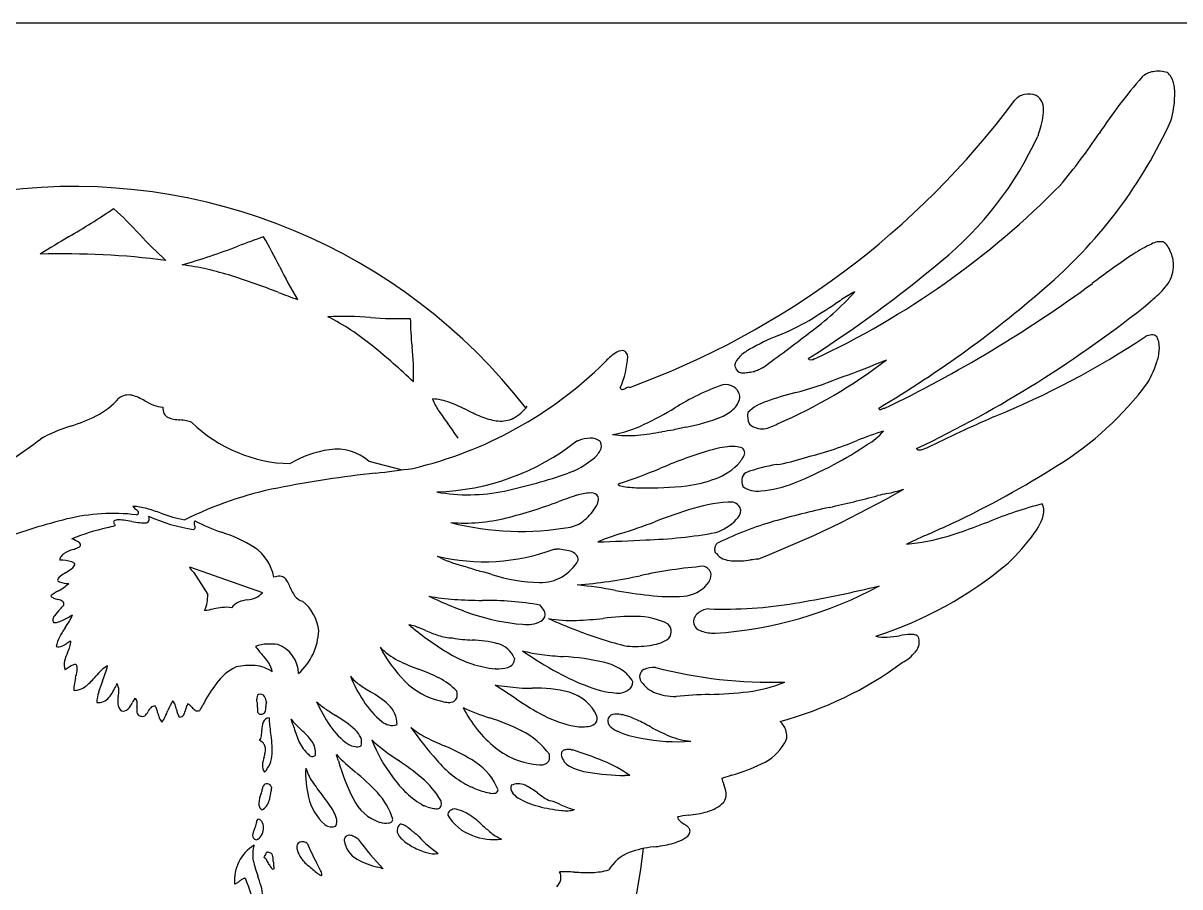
# Model space of a CAD drawing. Extents: x 0 to 10, y 0 to 4.
# Drawn here: x 5.031 to 8.329, y 1.536 to 4 of the extents above; entities that cross this region are included whole.
import ezdxf

# ---------------------------------------------------------------- set-up
doc = ezdxf.new("R2010")
doc.units = 0
doc.header["$MEASUREMENT"] = 0
doc.layers.get('0').update_dxf_attribs({"linetype": 'CONTINUOUS'})

msp = doc.modelspace()

# ---------------------------------------------------------------- linework, layer by layer
at = {"linetype": 'Continuous'}
for p, q in [((10, 4), (0, 4)), ((6.0165, 2.7508), (6.1115, 2.7259)), ((5.5054, 2.4494), (5.7129, 2.3755)), ((5.5179, 2.4332), (5.5575, 2.3704))]:
    msp.add_line(p, q, dxfattribs=at)
at = {"color": 7, "linetype": 'Continuous'}
for p, q in [((8.0852, 3.2617), (8.0796, 3.2576)), ((7.4737, 3.0319), (7.4929, 3.0396)), ((7.1053, 3.0049), (7.1053, 3.0049)), ((6.6005, 2.7216), (6.5847, 2.7164)), ((5.3437, 2.6218), (5.3506, 2.6133)), ((7.6791, 2.5728), (7.6806, 2.5735)), ((6.5451, 2.5), (6.5499, 2.4997)), ((7.4583, 2.3913), (7.4729, 2.3947)), ((6.1365, 2.2792), (6.1306, 2.2838)), ((6.3786, 2.1581), (6.377, 2.158)), ((6.4371, 2.0724), (6.3769, 2.1118)), ((6.3769, 2.1118), (6.4455, 2.1038)), ((6.7344, 2.0886), (6.7337, 2.0884)), ((6.2094, 1.6351), (6.214, 1.6314))]:
    msp.add_line(p, q, dxfattribs=at)
for centre, radius, start, end in [((8.2588, 3.8088), 0.053, 96.8466, 134.8817), ((8.2674, 3.7722), 0.0905, 73.0552, 99.4514), ((9.4063, 2.8184), 1.5687, 139.0552, 146.4511), ((8.259, 3.8185), 0.0532, 13.5272, 49.2409), ((8.1835, 3.7982), 0.1314, 357.8116, 14.4406), ((7.8975, 3.7439), 0.0536, 102.6825, 137.1677), ((7.8986, 3.7353), 0.0622, 70.2689, 101.9066), ((7.8978, 3.758), 0.0419, 20.3969, 58.6972), ((5.9412, 5.2036), 2.3877, 290.0846, 323.4075), ((7.8735, 3.7506), 0.0673, 355.1164, 19.1302), ((7.996, 3.8055), 0.3191, 344.6864, 357.7809), ((7.7013, 3.7705), 0.2406, 339.7567, 353.8774), ((7.0549, 4.2907), 1.3725, 311.1243, 335.4866), ((7.019, 4.0914), 0.995, 309.252, 335.4435), ((8.674, 3.442), 0.7862, 161.8199, 162.5354), ((6.6884, 4.6274), 1.6962, 320.0816, 326.2612), ((6.2677, 5.2276), 2.4115, 294.9678, 315.5561), ((3.9947, 5.3841), 2.3096, 300.307, 304.0745), ((4.5276, 2.6302), 1.1342, 42.5508, 47.8472), ((7.0119, 0.2692), 3.6289, 120.6807, 122.1701), ((6.1986, 4.1642), 1.1342, 222.5508, 227.8467), ((6.9724, -0.177), 3.7822, 109.3944, 110.574), ((4.6745, 2.7741), 1.2106, 25.9951, 30.6102), ((8.4066, 3.0245), 0.3799, 114.5709, 123.388), ((8.2734, 3.3274), 0.0492, 79.5328, 120.2186), ((8.2644, 3.3458), 0.035, 33.2724, 59.0691), ((8.2198, 3.3138), 0.0899, 22.2816, 34.7746), ((5.1461, 1.0487), 2.2932, 82.7009, 91.6588), ((5.0312, 4.9304), 1.6817, 285.6136, 291.3417), ((9.2653, 1.7214), 1.9404, 123.3853, 127.4579), ((8.2183, 3.31), 0.0927, 0.6968, 24.058), ((5.3751, 2.4931), 0.8248, 72.2998, 82.4268), ((6.8543, 3.8361), 1.2141, 205.9551, 210.9491), ((5.3348, 6.0836), 3.6036, 302.4646, 309.9473), ((8.2181, 3.3089), 0.093, 326.5737, 1.3761), ((4.9245, 1.0826), 2.3055, 68.8047, 72.2887), ((6.7968, 3.7764), 0.8132, 305.7999, 318.1681), ((7.4532, 3.1227), 0.1222, 114.3879, 124.5648), ((5.8294, 5.6664), 3.2149, 300.7, 311.452), ((5.8503, 6.291), 3.7646, 295.7555, 306.3131), ((8.1125, 3.3899), 0.2259, 310.5293, 324.1729), ((7.3697, 7.4828), 4.546, 249.2362, 249.9753), ((9.0826, 0.5339), 3.181, 122.2786, 123.0895), ((6.1178, 5.8544), 3.3979, 295.4582, 308.757), ((8.8393, 2.5912), 0.8542, 132.7673, 134.0902), ((5.1479, 6.5688), 4.0233, 301.8727, 303.1158), ((5.9437, 2.2162), 0.9474, 85.3214, 92.6432), ((5.5623, 2.5095), 0.7353, 50.8119, 62.6613), ((6.1003, 4.1589), 1.0016, 265.4579, 271.9737), ((6.8623, 3.1615), 0.7275, 180.2799, 186.6867), ((6.9044, 3.7946), 0.7404, 292.134, 299.7955), ((7.4633, 2.4239), 0.7399, 112.2239, 119.1892), ((5.2511, 5.6831), 3.2668, 305.2977, 308.2258), ((6.8475, 5.1949), 2.5055, 292.2963, 303.5258), ((8.2536, 3.06), 0.0513, 95.5882, 115.7881), ((8.25, 3.0905), 0.0206, 49.4129, 93.9336), ((8.2026, 3.0747), 0.0685, 359.349, 27.3516), ((4.7034, 1.4508), 2.0985, 46.6656, 50.8992), ((5.5966, 3.0061), 0.5477, 356.9743, 7.4117), ((7.1754, 2.9425), 0.1468, 119.8407, 133.6864), ((8.1471, 3.0754), 0.124, 342.995, 359.3408), ((6.793, 2.9429), 0.1372, 122.6308, 139.528), ((6.7415, 3.0278), 0.0381, 90.6703, 126.158), ((6.5163, 3.0594), 0.2387, 335.2907, 357.6104), ((6.7399, 3.053), 0.0129, 41.5807, 84.9425), ((6.7303, 3.0459), 0.0248, 8.2327, 38.9912), ((7.1082, 3.0117), 0.0503, 132.7051, 164.4192), ((6.5926, 4.2171), 1.4823, 293.4255, 307.4027), ((7.2777, 3.0529), 0.013, 228.5239, 263.6556), ((7.2765, 3.0668), 0.0269, 269.638, 286.4126), ((7.3577, 2.7211), 0.3283, 102.6916, 102.9675), ((7.9081, 3.1551), 0.376, 331.1307, 342.0318), ((5.8748, 3.8591), 1.1604, 283.3124, 314.5389), ((7.0937, 3.0298), 0.0343, 187.7014, 215.1726), ((7.0803, 3.0213), 0.0185, 217.5853, 255.6062), ((7.0848, 3.0417), 0.0394, 256.7159, 276.3844), ((7.0702, 3.1964), 0.1947, 275.5923, 280.3868), ((7.1009, 3.0543), 0.0497, 275.0661, 290.9179), ((7.0663, 3.1448), 0.1465, 290.9438, 296.2411), ((7.223, 2.8229), 0.2114, 113.4688, 115.7613), ((6.4308, 5.5918), 2.7642, 289.5178, 292.1654), ((7.2782, 2.2756), 0.7376, 109.9937, 121.8331), ((7.0319, 2.9179), 0.0512, 59.3108, 96.5992), ((7.0196, 3.7945), 0.8747, 284.1982, 292.5004), ((7.4825, 3.5393), 0.9433, 301.9365, 323.1471), ((5.3315, 2.8943), 0.0452, 77.3359, 127.5515), ((5.3052, 2.8039), 0.1392, 58.6195, 74.9277), ((6.742, 2.9648), 0.0103, 210.4343, 237.8533), ((6.7397, 2.9616), 0.0063, 239.9562, 274.1194), ((6.7391, 2.9674), 0.0121, 274.9833, 293.6415), ((6.724, 3.0032), 0.051, 293.1033, 298.1072), ((6.7663, 2.9252), 0.0378, 108.4629, 119.007), ((6.758, 2.9503), 0.0113, 73.8175, 108.4698), ((7.0354, 2.9291), 0.0399, 9.8907, 55.4263), ((7.0225, 2.9388), 0.0523, 314.2107, 356.8892), ((7.4962, 1.9517), 1.0288, 104.759, 109.6117), ((5.1449, 3.0681), 0.2106, 296.5568, 319.0667), ((5.4957, 3.1309), 0.2393, 240.4487, 247.1019), ((5.431, 2.9772), 0.0725, 246.9662, 268.3924), ((5.4657, 2.9028), 0.0368, 177.0373, 207.2005), ((6.3412, 2.9802), 0.1521, 200.0036, 214.3638), ((6.1911, 2.7735), 0.1548, 68.6019, 87.345), ((6.0435, 2.387), 0.5686, 63.5252, 68.9604), ((6.3772, 2.9716), 0.1111, 297.1494, 324.8153), ((7.1884, 2.7971), 0.1294, 106.8714, 134.6132), ((4.999, 3.3723), 0.548, 287.7507, 295.9799), ((5.456, 2.8991), 0.0265, 209.6726, 243.1566), ((5.4686, 2.9249), 0.0552, 243.5554, 260.7719), ((5.4971, 3.0882), 0.2209, 260.2788, 265.0053), ((6.8223, 3.2982), 0.7287, 213.6566, 217.1626), ((6.5637, 3.4342), 0.6007, 243.6418, 248.3318), ((6.4006, 3.0211), 0.1566, 247.9572, 264.5243), ((6.3928, 2.9472), 0.0823, 265.021, 295.2457), ((6.3071, 3.8844), 1.1416, 295.6907, 300.6535), ((6.8179, 3.3921), 0.554, 280.6786, 291.5962), ((6.9762, 2.9875), 0.1195, 292.4285, 313.8407), ((7.1429, 2.8786), 0.0465, 166.8435, 208.2973), ((7.4776, 2.9035), 0.00702, 191.7391, 219.4483), ((7.4745, 2.9012), 0.00318, 221.7492, 263.992), ((7.4747, 2.9044), 0.00643, 265.5922, 287.8372), ((7.468, 2.9267), 0.0297, 286.9294, 292.5069), ((7.4894, 2.8756), 0.0257, 104.8418, 112.938), ((7.4845, 2.8945), 0.00616, 75.0434, 105.7124), ((10.1015, -2.3478), 5.7098, 113.7916, 115.9122), ((5.304, 2.405), 0.4662, 107.2126, 118.7452), ((5.4591, 2.6523), 0.2166, 80.1487, 85.035), ((5.4875, 2.813), 0.0535, 62.7335, 80.6821), ((5.8025, 3.162), 0.4187, 226.0624, 268.499), ((5.7156, 2.4571), 0.6613, 32.8904, 37.3177), ((6.653, 3.1638), 0.3423, 279.8251, 295.8072), ((7.1561, 1.0161), 1.8433, 98.4636, 99.4837), ((7.166, 1.715), 1.159, 102.2281, 104.0427), ((7.1376, 2.8965), 0.0537, 228.2636, 276.1256), ((7.1286, 2.945), 0.1029, 278.2356, 301.1596), ((4.596, 3.4107), 0.7684, 302.0555, 309.0233), ((6.1889, 3.342), 0.6795, 271.8097, 308.2557), ((6.4429, 3.4161), 0.6302, 285.3429, 285.8446), ((6.6585, 2.6755), 0.1413, 94.5232, 107.933), ((6.6508, 2.7789), 0.0375, 45.6115, 95.3258), ((6.652, 2.794), 0.0277, 331.3547, 24.9119), ((6.7547, 3.1476), 0.324, 262.3174, 275.128), ((6.7042, 3.6661), 0.8449, 275.396, 280.098), ((7.0065, 3.7881), 1.0582, 283.7982, 292.3387), ((7.8702, 1.644), 1.2534, 107.9583, 111.6046), ((7.3535, 2.9447), 0.1695, 299.9014, 320.2605), ((5.9486, 2.4793), 0.3072, 98.3238, 120.7341), ((5.9243, 2.6425), 0.1423, 49.5994, 98.1656), ((6.6082, 2.8178), 0.0775, 308.6805, 331.4269), ((7.4612, 1.2625), 1.5908, 107.5679, 112.8139), ((7.0791, 2.4622), 0.3318, 96.8853, 107.1881), ((7.0528, 2.7032), 0.0894, 70.6001, 98.6476), ((7.064, 2.7704), 0.0251, 18.3668, 42.8973), ((7.0731, 2.7738), 0.0155, 347.0333, 17.0302), ((6.8327, 3.7041), 1.0898, 297.886, 303.7357), ((7.5867, 2.7931), 0.0106, 218.7147, 278.0774), ((7.5818, 2.8284), 0.0462, 277.896, 292.7731), ((7.6265, 2.7163), 0.0745, 105.7177, 111.0801), ((6.462, 3.0012), 0.312, 296.3547, 308.589), ((6.9458, 2.8621), 0.1722, 289.9273, 318.6315), ((7.0972, 2.7386), 0.0243, 144.8828, 156.2765), ((7.1567, 2.6973), 0.0967, 142.0012, 145.1713), ((7.053, 2.7813), 0.0368, 318.3676, 342.6366), ((7.2383, 2.3365), 0.4084, 98.3138, 111.0213), ((7.1134, 3.1747), 0.439, 278.6189, 289.3538), ((6.8697, 3.6164), 0.995, 291.2388, 298.3662), ((6.4264, 5.213), 2.9224, 295.4143, 302.1499), ((6.3738, -0.4429), 3.1774, 96.1102, 101.1991), ((5.0308, 11.0892), 8.4329, 276.84279, 277.57136), ((6.1044, 4.0758), 1.4417, 281.9616, 289.4603), ((6.3103, 3.9962), 1.3752, 287.9497, 292.8551), ((7.1043, 2.6966), 0.0246, 120.6679, 174.1897), ((5.9591, 1.6537), 1.0401, 101.2243, 116.7048), ((6.7288, 2.6839), 0.00147, 125.5824, 243.6545), ((6.7376, 2.6719), 0.0163, 102.3009, 126.1396), ((6.746, 2.7175), 0.0392, 242.8475, 264.8172), ((6.7969, 3.0466), 0.3722, 261.591, 269.1012), ((6.8086, 3.8583), 1.184, 269.1508, 275.5692), ((6.8561, 3.1194), 0.4446, 278.7276, 289.498), ((7.1314, 2.6975), 0.0516, 178.2755, 199.3904), ((6.6945, 2.5683), 0.4041, 15.8458, 16.0967), ((7.125, 2.7357), 0.0707, 233.7449, 277.3128), ((7.1099, 2.9745), 0.3098, 274.4617, 292.8348), ((6.3, 3.1618), 0.5071, 259.8134, 281.7407), ((7.9234, -1.2018), 4.0729, 108.8301, 109.5862), ((6.6534, 2.5126), 0.1474, 92.6942, 107.6067), ((6.6494, 2.6294), 0.0305, 56.2219, 95.399), ((6.6247, 2.6465), 0.0472, 329.7818, 353.755), ((6.6565, 2.6432), 0.0152, 352.9521, 49.5682), ((5.9274, 5.5063), 3.2632, 291.5451, 299.6519), ((6.5382, 6.1893), 3.6572, 282.5045, 284.728), ((7.6337, 2.0019), 0.6711, 102.0707, 104.2988), ((7.3902, 3.1661), 0.5184, 281.4758, 287.0022), ((5.335, 2.4472), 0.1748, 74.0173, 87.134), ((5.3426, 2.5935), 0.0214, 51.2321, 67.9069), ((5.3486, 2.6004), 0.0123, 26.4131, 52.8267), ((5.3554, 2.6037), 0.00463, 328.0874, 26.8638), ((5.2118, 2.0096), 0.6294, 70.3159, 74.2072), ((6.0608, 3.9646), 1.4192, 284.1908, 290.5121), ((6.5411, 2.6943), 0.1435, 309.2867, 330.0721), ((7.335, 1.2966), 1.3764, 106.6053, 111.4428), ((7.067, 2.1982), 0.4359, 91.5455, 106.7074), ((7.0394, 2.5914), 0.0454, 44.571, 69.5665), ((7.0377, 2.613), 0.0396, 312.3114, 356.6897), ((7.0572, 2.6093), 0.0201, 3.8923, 43.6718), ((7.8727, 0.1159), 2.561, 102.2331, 105.8949), ((8.2663, 1.3886), 1.2833, 104.8698, 112.0693), ((7.8921, 2.6082), 0.0494, 339.2978, 24.8251), ((5.5441, 1.01), 1.6228, 103.8444, 110.7686), ((5.2875, 2.0435), 0.5579, 83.2156, 103.6475), ((5.2952, 2.5766), 0.00632, 159.5779, 203.7942), ((5.2945, 2.5762), 0.00585, 108.9651, 152.8652), ((5.3137, 2.5839), 0.0261, 201.9437, 219.7811), ((5.2999, 2.5623), 0.0207, 93.0559, 110.5546), ((5.3034, 2.4828), 0.1003, 81.9525, 92.622), ((5.242, 1.9865), 0.6004, 80.5508, 82.7855), ((5.4385, 3.1671), 0.5965, 260.5491, 262.7888), ((5.3509, 2.6079), 0.0108, 283.5805, 321.9624), ((5.3774, 2.672), 0.0977, 261.9274, 272.753), ((5.3784, 2.5861), 0.0122, 287.3471, 344.1948), ((5.375, 2.5862), 0.0155, 347.3893, 29.3658), ((5.5842, 3.0201), 0.4691, 245.3413, 261.7107), ((5.5751, 3.0053), 0.4306, 249.4284, 258.8269), ((5.5266, 2.5752), 0.00856, 176.6489, 196.7177), ((5.5218, 2.5754), 0.00371, 134.2753, 175.76), ((5.5238, 2.5729), 0.00697, 100.9992, 131.2239), ((5.7556, 3.0204), 0.4986, 242.1198, 251.4083), ((6.2881, 3.0726), 0.4987, 265.6156, 283.9958), ((6.4499, 3.3571), 0.8069, 255.6582, 280.1177), ((6.5774, 2.6408), 0.0793, 280.3128, 313.4432), ((6.3445, 3.8205), 1.3348, 287.0073, 291.4124), ((6.9601, 2.6843), 0.1448, 288.5196, 316.0279), ((7.4408, 1.6474), 0.9698, 106.134, 116.0944), ((7.1691, 4.1339), 1.6731, 287.3539, 291.5661), ((7.7785, 2.6453), 0.169, 323.913, 341.1459), ((5.4372, 1.8583), 0.7221, 103.3886, 111.7407), ((4.5008, 5.4904), 3.0288, 284.7115, 285.1733), ((5.5129, 2.564), 0.00894, 294.3562, 323.4365), ((5.5575, 2.5839), 0.0407, 195.8467, 200.803), ((5.4784, 2.5538), 0.0439, 15.6952, 20.7756), ((5.5149, 2.5623), 0.00632, 325.5937, 358.0205), ((5.5092, 2.5624), 0.012, 358.5163, 16.0876), ((5.474, 2.1628), 0.4041, 57.6544, 72.3403), ((6.9754, 1.7788), 0.8022, 107.4465, 112.4181), ((6.7587, 3.9372), 1.4121, 271.9196, 280.0918), ((10.4935, -3.9037), 7.0608, 114.06406, 114.63976), ((4.7379, 8.9851), 7.0547, 294.06368, 294.64054), ((7.379, 2.9394), 0.6651, 313.7977, 323.7073), ((5.1348, 2.4388), 0.0968, 55.0906, 68.8603), ((5.1832, 2.5165), 0.013, 289.3655, 331.7411), ((5.1818, 2.5065), 0.0145, 31.3428, 54.3151), ((5.1903, 2.5116), 0.00452, 343.4932, 31.1481), ((6.5393, 7.3734), 4.8548, 271.5374, 273.1492), ((7.0266, 2.4996), 0.024, 142.8694, 166.6832), ((7.0161, 2.508), 0.0105, 100.1363, 145.1143), ((7.5104, 3.0404), 0.5276, 274.2788, 287.3941), ((5.1533, 2.4686), 0.0177, 143.8747, 180.97), ((5.1648, 2.4596), 0.0323, 121.3511, 143.0734), ((5.2144, 2.3729), 0.1322, 108.0609, 120.1514), ((5.1252, 2.6388), 0.1482, 288.9835, 294.8333), ((5.6192, 2.3977), 0.128, 9.944, 56.3241), ((6.3448, 3.0347), 0.571, 256.4567, 290.5302), ((6.3777, 2.8077), 0.368, 243.0748, 255.1151), ((6.5468, 2.3292), 0.1705, 74.749, 88.9566), ((6.5808, 2.4573), 0.0379, 45.9463, 73.4288), ((6.5898, 2.468), 0.0241, 0.7795, 43.6408), ((7.0261, 2.4991), 0.0236, 165.3239, 190.2323), ((7.0156, 2.497), 0.0129, 189.4042, 231.5792), ((7.0446, 2.5149), 0.0465, 217.0639, 246.8849), ((5.1324, 2.3304), 0.1379, 74.4026, 88.6593), ((5.043, 2.6112), 0.2093, 301.7073, 307.2234), ((5.1645, 2.4463), 0.0177, 48.1637, 73.851), ((5.159, 2.4616), 0.0201, 302.0367, 340.7312), ((5.1729, 2.4557), 0.00515, 352.2106, 47.3156), ((5.5345, 2.4589), 0.0306, 197.9338, 236.9931), ((6.0883, 1.7871), 0.6929, 70.1706, 73.663), ((6.506, 2.5271), 0.1228, 268.8428, 331.4137), ((7.0757, 1.118), 1.3367, 94.4651, 102.3312), ((6.9646, 2.4232), 0.0284, 9.9152, 75.6902), ((7.0566, 2.5442), 0.0781, 247.2942, 265.7955), ((7.0647, 2.7372), 0.2712, 267.0636, 278.5857), ((7.1694, 1.9511), 0.5218, 94.7964, 97.0659), ((7.1188, 3.3201), 1.1225, 287.816, 309.9275), ((5.1336, 2.4119), 0.00446, 161.0027, 215.094), ((5.1502, 2.4032), 0.0232, 122.6438, 154.0973), ((5.1383, 2.4161), 0.0108, 218.9734, 250.7851), ((5.2709, 2.2433), 0.2234, 121.847, 126.6062), ((5.76, 2.38), 0.0423, 84.4061, 110.2387), ((5.7611, 2.3987), 0.0237, 48.3637, 82.6242), ((5.7483, 2.3856), 0.042, 27.4127, 47.1898), ((6.0385, 1.2404), 1.2319, 74.5321, 76.6322), ((6.5166, 2.8902), 0.4861, 252.0808, 268.4556), ((6.5147, 3.6775), 1.2835, 274.2983, 282.3947), ((6.9518, 2.4277), 0.0408, 316.5876, 0.5387), ((5.2177, 2.2211), 0.1815, 118.4193, 126.6379), ((5.0644, 2.5078), 0.1436, 297.7774, 312.1378), ((5.1632, 2.4912), 0.0899, 251.5658, 268.4428), ((5.6787, 2.4009), 0.0427, 290.2125, 323.3622), ((5.6327, 2.3239), 0.1731, 22.5649, 27.9313), ((5.9034, 2.4335), 0.1191, 201.3156, 214.2724), ((6.4537, 0.9102), 1.4957, 79.7576, 83.9672), ((6.9919, 3.9003), 1.5424, 259.8341, 263.4402), ((6.9089, 2.4594), 0.0939, 273.656, 320.5089), ((6.926, 3.4133), 1.1561, 273.8529, 298.2309), ((6.6817, 5.6358), 3.3361, 279.4838, 283.4613), ((5.1243, 2.3767), 0.0179, 213.5969, 248.4812), ((5.1482, 2.4327), 0.0788, 247.3104, 256.1745), ((5.1011, 2.2481), 0.1117, 71.309, 75.3491), ((5.1292, 2.3304), 0.0247, 56.0954, 71.9447), ((5.1378, 2.3431), 0.00937, 20.4766, 56.3323), ((5.1357, 2.3431), 0.0114, 341.7149, 16.8435), ((5.4826, 2.3595), 0.0738, 332.1898, 350.8489), ((5.3665, 2.377), 0.1911, 351.215, 358.0241), ((5.6608, 2.3092), 0.0425, 111.4262, 146.8092), ((5.6866, 2.2372), 0.119, 98.0833, 110.3384), ((5.652, 2.4782), 0.1245, 278.2642, 289.4559), ((5.8366, 2.3886), 0.0386, 214.9723, 255.4886), ((5.7518, 2.2548), 0.1223, 5.4745, 52.0789), ((6.6729, 3.3693), 1.1148, 244.2156, 251.2589), ((6.2875, 2.8624), 0.5068, 258.6801, 266.9553), ((6.3683, 4.2642), 1.911, 266.7662, 269.1421), ((6.3491, 1.4549), 0.8986, 80.0115, 90.5948), ((6.8781, 2.9228), 0.5584, 263.578, 273.7802), ((7.0297, 3.5476), 1.2191, 267.9731, 279.5208), ((5.143, 2.2939), 0.028, 145.9641, 167.5895), ((5.2203, 2.2387), 0.1229, 133.2736, 144.8377), ((5.0422, 2.4253), 0.135, 314.0275, 320.5627), ((5.0425, 2.5091), 0.2351, 295.1484, 303.2625), ((5.077, 2.346), 0.1002, 328.6999, 340.4387), ((5.5024, 2.6887), 0.3664, 277.1218, 281.2116), ((5.6268, 2.0687), 0.2659, 96.0944, 101.5258), ((5.6093, 2.2219), 0.1118, 81.8244, 95.5187), ((6.4991, 2.8649), 0.5813, 251.5114, 265.6291), ((6.4599, 2.2943), 0.0641, 28.228, 45.3646), ((6.4974, 2.3141), 0.0223, 296.6943, 354.5447), ((6.4938, 2.3123), 0.0257, 359.2964, 28.5915), ((6.9816, 2.2851), 0.0414, 123.2684, 147.1806), ((6.9894, 2.276), 0.0533, 93.0895, 124.9804), ((5.1298, 2.297), 0.0144, 168.3267, 206.6885), ((5.1208, 2.3181), 0.0279, 261.9697, 285.8359), ((5.1076, 2.3712), 0.0826, 284.6168, 294.8991), ((4.833, 2.4922), 0.3846, 325.6545, 328.9824), ((6.1067, 2.1501), 0.1359, 69.5971, 79.8654), ((6.7229, 2.9918), 0.9228, 230.5453, 238.9707), ((5.9821, 1.8114), 0.4967, 66.723, 69.752), ((6.4669, 2.373), 0.0886, 262.148, 297.1801), ((7.038, 3.4158), 1.2248, 245.4287, 249.6427), ((6.5946, 2.6704), 0.3743, 259.8533, 272.1436), ((6.569, 3.2882), 0.9927, 272.2876, 276.6963), ((6.7702, 1.6446), 0.6632, 89.1995, 97.4035), ((6.7751, 2.0904), 0.2175, 64.1313, 88.8333), ((6.8517, 2.2656), 0.0274, 355.8275, 48.1433), ((6.9705, 2.2926), 0.0281, 147.745, 184.008), ((6.9702, 2.2939), 0.0278, 186.8096, 223.9613), ((5.201, 2.2117), 0.0764, 150.7578, 172.2865), ((5.3898, 2.1089), 0.2914, 145.1924, 151.2602), ((5.7026, 2.2726), 0.171, 311.6885, 357.9527), ((6.3448, 2.648), 0.4151, 246.3787, 251.7871), ((6.2626, 2.3995), 0.1534, 251.9089, 267.2842), ((6.3262, 2.6364), 0.3965, 259.7051, 267.853), ((6.9752, 3.1682), 0.9712, 248.0351, 256.7349), ((6.8485, 2.2651), 0.0305, 306.6692, 357.2328), ((6.9768, 2.3021), 0.0383, 225.8248, 252.0443), ((7.0062, 2.4068), 0.1471, 253.7336, 269.0069), ((7.4865, 2.3434), 0.095, 255.2049, 274.8768), ((7.4669, 2.6398), 0.3921, 274.053, 279.2335), ((7.5756, 1.9845), 0.2721, 92.9231, 99.6926), ((7.5637, 2.2068), 0.0496, 78.2222, 92.2659), ((7.5707, 2.239), 0.0166, 46.7936, 79.1887), ((7.5519, 2.2346), 0.0344, 349.0636, 28.7379), ((5.1313, 2.2481), 0.0269, 256.9151, 292.0761), ((5.1124, 2.2915), 0.0742, 293.017, 305.2063), ((5.1979, 2.1699), 0.0744, 114.6692, 124.9911), ((4.9982, 2.2777), 0.1753, 335.4729, 341.2013), ((5.1165, 2.2375), 0.0503, 341.0308, 359.974), ((5.7277, 2.1398), 0.0891, 90.9422, 112.5852), ((5.8592, 2.3358), 0.2009, 214.4458, 223.1309), ((5.7327, 2.0155), 0.2135, 83.3844, 91.7381), ((5.7241, 2.1415), 0.0923, 2.049, 68.908), ((6.4012, 2.4036), 0.3975, 207.4559, 224.8802), ((6.1812, 2.3457), 0.1826, 223.3523, 243.4218), ((6.3054, 1.9357), 0.3045, 75.1275, 88.8739), ((6.3648, 2.1592), 0.0733, 22.9401, 75.1918), ((6.7757, 2.5045), 0.2825, 265.2584, 278.4523), ((6.799, 2.3693), 0.1454, 277.2028, 297.7732), ((7.5365, 2.239), 0.0504, 320.7201, 347.44), ((5.1938, 2.1703), 0.0461, 166.6102, 199.4584), ((5.2747, 2.1493), 0.1296, 154.5605, 165.8503), ((5.568, 2.0631), 0.198, 34.7503, 43.1109), ((6.3445, 2.6746), 0.5498, 243.5352, 250.1865), ((6.4103, 2.4764), 0.3201, 239.3587, 264.0335), ((6.4052, 2.1883), 0.0272, 286.0691, 358.9448), ((6.5515, 2.5588), 0.3622, 254.4886, 263.3815), ((6.979, 2.9425), 0.901, 234.411, 241.9504), ((6.6792, 3.6068), 1.4179, 263.1353, 265.6213), ((6.5365, 1.5242), 0.6697, 76.7762, 87.0466), ((7.4721, 2.2942), 0.1352, 298.9601, 319.9044), ((5.2077, 2.0901), 0.0865, 112.675, 131.4725), ((5.1783, 2.1599), 0.0107, 76.7591, 111.4869), ((4.9285, 2.1954), 0.2596, 345.8462, 350.4808), ((5.179, 2.1651), 0.00553, 21.3248, 71.9294), ((5.1561, 2.159), 0.0292, 347.0352, 16.0701), ((5.4355, 1.9702), 0.2586, 134.4739, 139.8365), ((5.2953, 2.114), 0.0577, 114.3325, 135.1982), ((4.9493, 2.2491), 0.3326, 337.7179, 345.6431), ((5.7045, 2.0259), 0.1527, 115.635, 143.5949), ((5.6787, 1.9829), 0.1851, 85.7773, 102.5419), ((5.6847, 2.0712), 0.0965, 54.0822, 85.4808), ((5.6766, 2.1389), 0.0656, 9.2471, 34.4505), ((5.9764, 1.6518), 0.5371, 63.4082, 70.2239), ((6.3829, 2.2674), 0.1094, 267.7891, 285.8172), ((6.8756, 2.7347), 0.6689, 241.3944, 249.8065), ((6.6474, 2.0124), 0.1691, 57.9961, 75.5275), ((6.6866, 2.0762), 0.0942, 28.5668, 57.6786), ((6.8173, 2.1351), 0.0286, 157.8254, 196.8674), ((6.8118, 2.1357), 0.0234, 115.5165, 153.9126), ((6.8289, 2.0942), 0.0682, 86.0448, 113.4733), ((7.1633, 3.4272), 1.3072, 255.3942, 271.7185), ((6.9209, 3.0118), 1.0387, 284.9694, 306.417), ((5.2273, 2.1031), 0.052, 170.9794, 180.3013), ((5.4274, 2.0695), 0.255, 165.8181, 170.5741), ((5.0864, 2.2606), 0.1956, 309.5648, 320.7751), ((5.6712, 1.9585), 0.4456, 158.34, 162.5476), ((6.0035, 1.7735), 0.784, 154.0879, 154.5133), ((5.2651, 2.0964), 0.0386, 1.4955, 30.559), ((5.95, 1.8441), 0.4581, 143.51, 152.5294), ((6.347, 2.2933), 0.4135, 202.2015, 213.1783), ((6.06, 2.214), 0.1228, 218.7791, 235.133), ((6.2508, 2.4837), 0.4532, 234.8325, 239.5833), ((6.2634, 2.2625), 0.2003, 224.0751, 257.4384), ((6.1388, 1.9768), 0.1739, 42.4382, 63.3143), ((6.7433, 2.1209), 0.0261, 302.9345, 0.735), ((6.8674, 2.1734), 0.0904, 210.9624, 244.1276), ((7.0541, 2.4703), 0.3799, 276.618, 292.9911), ((5.1903, 2.1025), 0.015, 178.9427, 202.9549), ((5.1742, 2.1542), 0.0576, 272.2291, 309.589), ((5.3617, 2.0552), 0.1213, 162.2885, 176.7018), ((5.1618, 2.1676), 0.1456, 321.3916, 337.0347), ((5.3797, 2.0639), 0.0792, 168.7688, 183.7107), ((5.2083, 2.0967), 0.0954, 349.4904, 0.4288), ((5.7298, 2.0728), 0.0326, 168.2657, 182.7194), ((5.7048, 2.078), 0.00711, 110.0358, 168.1195), ((5.708, 2.0733), 0.0127, 29.8352, 116.2566), ((5.683, 2.0589), 0.0415, 4.8817, 29.9757), ((5.8956, 1.8641), 0.2611, 47.2607, 61.2103), ((6.2357, 2.0845), 0.0329, 340.4034, 17.0491), ((6.4946, 3.2598), 1.157, 267.5672, 269.3857), ((6.4947, 1.7204), 0.3826, 75.9343, 91.8702), ((6.5536, 1.9718), 0.1245, 24.4269, 74.0852), ((6.7447, 2.3657), 0.2775, 248.8671, 267.7325), ((6.7098, 2.1737), 0.0886, 286.1095, 302.5435), ((6.8922, 2.2491), 0.1697, 247.7829, 270.1548), ((7.0284, 0.6364), 1.4494, 91.6101, 95.3762), ((6.9596, 3.2843), 1.1993, 271.3443, 276.6219), ((5.2448, 2.1013), 0.0393, 263.7496, 321.4192), ((5.3363, 2.0626), 0.0357, 186.1725, 223.0108), ((5.2794, 2.0904), 0.0689, 317.4635, 335.3814), ((5.4212, 2.0229), 0.0881, 144.5496, 153.9379), ((5.3434, 2.0629), 0.0127, 5.788, 61.5275), ((5.4114, 2.0408), 0.0569, 169.8635, 184.0115), ((5.3057, 2.06), 0.0505, 349.5227, 4.7353), ((5.431, 2.0138), 0.0493, 137.5688, 153.0325), ((5.4073, 2.0347), 0.0178, 90.643, 135.7282), ((5.3714, 2.0291), 0.0426, 18.1845, 33.1653), ((5.6549, 1.9528), 0.2282, 149.9372, 157.8239), ((5.4293, 2.0428), 0.0373, 19.6179, 40.8965), ((5.3653, 2.0206), 0.105, 11.9224, 19.298), ((5.6107, 2.0146), 0.1199, 162.1417, 166.2531), ((5.5232, 2.0431), 0.0278, 147.0264, 162.7005), ((5.4949, 2.0419), 0.0171, 47.1483, 73.2497), ((5.4662, 2.0108), 0.0594, 39.4177, 47.2882), ((5.5416, 2.071), 0.0371, 217.3964, 236.6107), ((4.3467, 2.7127), 1.3654, 330.4403, 331.2244), ((5.639, 2.0703), 0.0582, 355.0874, 1.0168), ((5.6843, 2.0571), 0.015, 0.6323, 32.7636), ((5.7888, 2.0391), 0.0902, 174.4741, 178.9068), ((5.6309, 2.0551), 0.0685, 353.8513, 1.8543), ((5.6329, 2.0504), 0.0899, 354.7039, 359.5749), ((5.8142, 2.049), 0.0914, 175.2099, 179.497), ((5.7435, 2.0551), 0.0204, 159.1248, 175.8641), ((6.3331, 2.2809), 0.5135, 204.9926, 213.582), ((6.0135, 2.2223), 0.2152, 227.3657, 235.7491), ((6.2084, 2.1989), 0.2458, 212.4504, 231.0435), ((6.0176, 1.9982), 0.0798, 1.2465, 46.2702), ((6.2499, 2.1614), 0.0991, 252.3643, 263.4506), ((6.2443, 2.105), 0.0425, 262.3107, 285.5653), ((6.2511, 2.0806), 0.0171, 285.5758, 335.5023), ((6.5583, 2.6357), 0.6481, 245.1102, 252.222), ((6.5943, 2.2011), 0.3447, 206.4048, 230.9847), ((6.8552, 2.6776), 0.7356, 235.3614, 242.537), ((5.3153, 2.0587), 0.0211, 256.0255, 314.952), ((5.3711, 2.0382), 0.0166, 184.7799, 232.1918), ((5.3722, 2.0477), 0.0252, 243.5127, 267.0443), ((5.3713, 2.0348), 0.0123, 268.3023, 302.5444), ((5.3672, 2.0401), 0.0189, 304.2091, 325.9005), ((5.321, 2.0721), 0.0751, 325.4259, 331.4456), ((5.2927, 2.0035), 0.1254, 13.0296, 18.0875), ((5.513, 2.0536), 0.1005, 192.5471, 200.5506), ((5.454, 2.0318), 0.0376, 201.0266, 223.3347), ((5.2728, 2.1064), 0.1837, 326.8805, 338.4702), ((5.5901, 2.0688), 0.125, 192.2779, 197.52), ((5.5115, 2.0441), 0.0426, 197.623, 213.1511), ((5.4771, 2.034), 0.0133, 264.8708, 330.6924), ((5.4386, 2.0543), 0.0568, 331.8674, 348.6165), ((5.5288, 2.0537), 0.0157, 240.8137, 290.9518), ((5.7188, 2.0402), 0.0202, 178.2329, 195.5342), ((5.7072, 2.0369), 0.00814, 195.6112, 233.3055), ((5.7086, 2.04), 0.0115, 236.8209, 270.2697), ((5.7092, 2.0437), 0.0152, 267.839, 299.1144), ((5.7325, 1.9996), 0.0187, 91.549, 159.4091), ((5.711, 2.0395), 0.0106, 301.8544, 337.1278), ((5.6998, 2.044), 0.0227, 337.5049, 355.2398), ((6.1119, 2.0376), 0.3804, 182.9064, 189.227), ((5.8953, 2.0861), 0.123, 215.3076, 224.8896), ((5.3415, 1.8499), 0.4825, 16.8558, 20.0075), ((6.3861, 2.7621), 0.8711, 235.4771, 237.7655), ((5.7399, 1.7173), 0.3575, 48.3195, 59.4789), ((6.1706, 1.4174), 0.6304, 63.3419, 72.4743), ((6.6669, 2.3176), 0.3293, 242.7235, 258.9871), ((6.6475, 2.0165), 0.0206, 323.4376, 19.0963), ((6.7188, 2.0099), 0.0209, 173.5683, 224.637), ((6.7153, 2.0107), 0.0174, 99.5038, 174.8562), ((6.7251, 1.9544), 0.0745, 81.9378, 99.7431), ((6.7601, 2.2936), 0.2666, 264.703, 265.5796), ((6.6712, 1.7783), 0.2587, 64.8455, 74.671), ((6.4633, 1.3374), 0.7462, 61.4272, 64.7867), ((5.5829, 1.9852), 0.1288, 351.7769, 358.9853), ((5.7844, 1.9845), 0.0728, 162.6682, 181.2364), ((6.0952, 2.0736), 0.3037, 196.0078, 204.2202), ((6.1105, 2.2991), 0.4258, 224.7565, 227.6613), ((5.696, 1.8353), 0.1963, 36.5933, 49.4197), ((6.0649, 2.1004), 0.1902, 212.9726, 236.2601), ((5.9315, 1.9345), 0.0679, 24.2068, 47.2064), ((6.0863, 2.0486), 0.0522, 231.5126, 255.0192), ((6.0828, 2.0334), 0.0366, 254.1469, 293.5387), ((6.9848, 2.5841), 1.0349, 214.9439, 221.5588), ((6.2812, 2.1627), 0.2243, 229.8138, 243.214), ((6.3548, 1.7867), 0.2178, 35.8937, 63.063), ((6.6241, 2.1105), 0.1179, 260.2086, 281.506), ((6.6417, 2.0248), 0.0303, 281.1759, 317.4982), ((6.7511, 2.0406), 0.0655, 223.9307, 245.782), ((6.8383, 2.2385), 0.2817, 246.1112, 260.6985), ((7.0847, 2.4686), 0.5445, 240.9371, 247.2594), ((7.1514, 1.9659), 0.0568, 18.295, 48.2802), ((7.1578, 1.966), 0.0508, 359.1844, 20.4909), ((5.6807, 1.9706), 0.0299, 324.969, 352.6769), ((5.6906, 1.9222), 0.0345, 38.7106, 64.8557), ((5.4475, 1.9248), 0.2935, 358.2336, 10.1617), ((5.9092, 1.9902), 0.0998, 204.3903, 229.4409), ((5.8083, 1.9192), 0.0562, 352.9851, 36.1307), ((5.9625, 1.9491), 0.0336, 341.6585, 23.1008), ((6.4376, 2.4128), 0.616, 227.9541, 236.7889), ((6.4647, 2.1318), 0.4738, 201.8664, 216.5251), ((6.5639, 2.714), 0.8439, 242.9513, 246.8123), ((6.8953, 2.4749), 0.5246, 258.7291, 274.3093), ((6.9517, 2.1543), 0.2032, 247.5811, 265.2003), ((7.0692, 2.0278), 0.1562, 295.5606, 328.8064), ((7.1751, 1.9658), 0.0334, 325.6612, 358.9957), ((5.6992, 1.9301), 0.0228, 6.0695, 36.9722), ((5.5668, 1.9528), 0.1578, 342.9848, 347.9784), ((5.6613, 1.918), 0.0796, 316.4486, 358.3845), ((5.6813, 1.9287), 0.0407, 347.5894, 5.2933), ((5.8579, 1.9251), 0.0173, 218.0319, 258.0055), ((2.9072, 0.9345), 3.1719, 17.6386, 17.9828), ((6.3033, 2.2716), 0.5214, 223.3332, 231.2446), ((5.9841, 1.986), 0.0503, 240.4159, 261.2002), ((5.9819, 1.9653), 0.0295, 259.2875, 295.0977), ((6.0361, 1.4539), 0.5224, 56.8708, 68.0234), ((6.5175, 2.1084), 0.2243, 231.3129, 268.7217), ((6.4894, 1.9064), 0.0426, 354.2235, 10.7506), ((6.5869, 1.9141), 0.0215, 164.8407, 201.8498), ((6.5765, 1.9159), 0.011, 109.8396, 159.4203), ((6.5829, 1.8984), 0.0297, 89.7434, 110.0917), ((6.5842, 1.8226), 0.1055, 84.9436, 90.6396), ((6.6058, 2.085), 0.1579, 265.5489, 266.7927), ((6.197, 0.6947), 1.2959, 67.8232, 72.0216), ((5.7443, 1.8818), 0.0314, 175.1847, 216.3969), ((5.8135, 1.8749), 0.1009, 161.6368, 174.5321), ((5.856, 1.9176), 0.00959, 259.7332, 326.8028), ((6.5048, 2.0586), 0.5976, 195.8271, 206.9187), ((5.6841, 1.2725), 0.7507, 49.953, 56.3428), ((6.4558, 2.1081), 0.3234, 220.6255, 242.4313), ((6.2285, 1.7507), 0.1687, 21.7281, 56.5018), ((6.4955, 1.9375), 0.056, 287.6676, 298.4585), ((6.5128, 1.9057), 0.0198, 298.2466, 323.1762), ((6.5141, 1.904), 0.0178, 325.2326, 354.0032), ((6.6113, 1.9217), 0.0469, 199.4013, 247.0369), ((6.5662, 1.5878), 0.3296, 53.7355, 68.6708), ((6.9116, 2.3543), 0.5187, 285.5995, 295.7064), ((6.0944, 1.8582), 0.2582, 176.2275, 194.8394), ((5.9687, 1.9144), 0.1376, 196.5447, 214.6377), ((5.5974, 1.3938), 0.6051, 42.8402, 51.1449), ((6.3222, 2.0188), 0.2921, 215.3494, 239.2509), ((5.999, 1.6484), 0.2604, 31.0265, 49.7903), ((6.6709, 2.0415), 0.1807, 244.4206, 260.6669), ((6.7553, 2.5608), 0.7068, 260.7501, 269.3055), ((6.7115, 0.6559), 1.1987, 87.6244, 88.3191), ((7.4741, 0.4779), 1.4403, 107.0824, 108.2345), ((5.6523, 1.8314), 0.063, 343.4658, 352.922), ((5.7264, 1.8177), 0.013, 15.4263, 152.5737), ((5.9744, 1.7855), 0.2381, 171.393, 174.0255), ((6.3549, 2.1711), 0.6012, 213.8483, 218.4845), ((6.1391, 1.3412), 0.5085, 69.404, 70.8235), ((6.4174, 2.0637), 0.2658, 248.0504, 257.6279), ((6.4454, 1.8196), 0.0242, 164.8322, 212.1622), ((6.4422, 1.7798), 0.0504, 66.8457, 113.567), ((6.3938, 1.6758), 0.165, 51.1023, 65.5971), ((7.0756, 1.8541), 0.0528, 188.9128, 197.9295), ((7.2358, 1.9049), 0.2209, 197.6705, 200.1091), ((6.93, 1.7893), 0.1062, 7.8993, 21.9679), ((5.8142, 1.7623), 0.1123, 159.198, 173.3483), ((5.4465, 1.8907), 0.2772, 341.3832, 343.8382), ((5.6039, 1.8205), 0.1341, 342.4925, 355.6437), ((5.9871, 1.8236), 0.1457, 192.4726, 228.6733), ((5.5988, 1.5624), 0.3694, 30.4662, 39.4085), ((6.0886, 1.8425), 0.1287, 205.0161, 251.6058), ((5.9004, 1.6743), 0.1922, 16.6574, 42.9593), ((6.1837, 1.7719), 0.0399, 0.3551, 15.5287), ((6.369, 1.8421), 0.039, 257.2457, 282.3035), ((6.375, 1.814), 0.0102, 282.9999, 355.5079), ((6.4702, 1.8362), 0.0541, 213.1086, 238.2857), ((6.5484, 1.967), 0.2064, 238.9059, 256.6734), ((6.7034, 2.078), 0.3426, 233.0433, 236.7168), ((6.5698, 1.874), 0.0988, 236.5483, 248.6983), ((6.483, 1.6012), 0.1878, 64.3936, 74.2413), ((6.9983, 1.7993), 0.0371, 324.4533, 7.0424), ((5.7262, 1.7733), 0.0237, 175.0277, 202.5573), ((5.7192, 1.7711), 0.0164, 204.9205, 244.7169), ((5.6924, 1.7925), 0.0413, 298.6651, 342.6281), ((5.8562, 1.7151), 0.0701, 11.3504, 29.5575), ((6.1508, 1.6732), 0.0971, 71.0295, 76.877), ((6.2421, 1.9444), 0.189, 251.6027, 256.3521), ((6.2092, 1.8053), 0.0461, 255.2788, 273.8381), ((6.2119, 1.771), 0.0117, 271.6498, 329.8915), ((6.2082, 1.7719), 0.0154, 334.0123, 0.841), ((6.2574, 1.74), 0.0162, 127.6786, 152.702), ((6.2668, 1.728), 0.0315, 103.2388, 127.9061), ((6.2429, 1.6499), 0.11, 55.666, 81.2608), ((6.6023, 2.1492), 0.3963, 255.1569, 264.6989), ((6.6503, 1.9494), 0.1985, 244.2601, 256.2441), ((6.5803, 1.833), 0.0798, 259.4889, 286.6403), ((6.8933, 2.0766), 0.3376, 275.8973, 285.2037), ((6.9533, 1.8544), 0.1074, 285.3891, 314.4358), ((5.6596, 1.7227), 0.0367, 339.7393, 352.6897), ((5.6392, 1.7236), 0.0571, 354.3576, 356.2811), ((5.7151, 1.7196), 0.019, 161.1613, 179.0762), ((5.7031, 1.7234), 0.0064, 103.2257, 158.4524), ((5.697, 1.7123), 0.0179, 21.8515, 75.0754), ((5.6801, 1.7052), 0.0362, 352.7614, 22.3796), ((5.8966, 1.7232), 0.0289, 334.6885, 11.4299), ((6.0664, 1.7946), 0.0764, 256.065, 275.5737), ((6.0723, 1.7344), 0.016, 275.4964, 308.4699), ((6.0769, 1.7276), 0.00776, 313.0642, 13.1736), ((6.2523, 1.7428), 0.0104, 153.6896, 192.9054), ((6.3536, 1.8045), 0.1285, 209.8727, 251.1409), ((6.1268, 1.4836), 0.3128, 46.5111, 55.2825), ((6.9968, 1.1747), 0.5703, 96.9341, 100.1305), ((6.9177, 1.7409), 0.0217, 192.8603, 228.8418), ((6.9634, 1.7913), 0.0897, 228.0331, 237.595), ((6.8532, 1.6202), 0.1138, 51.3018, 56.9193), ((5.7153, 1.6818), 0.0301, 160.2359, 177.365), ((5.6971, 1.6826), 0.0119, 177.319, 215.3623), ((5.8116, 1.6488), 0.1319, 156.481, 160.9087), ((5.5533, 1.7607), 0.1495, 336.6463, 340.1626), ((5.6726, 1.705), 0.0437, 328.2263, 354.3234), ((5.9091, 1.7353), 0.0278, 229.2183, 265.1075), ((5.9101, 1.7315), 0.0243, 261.9619, 301.3924), ((5.9605, 1.6698), 0.0138, 84.5913, 129.6816), ((5.959, 1.6509), 0.0328, 62.5652, 85.1391), ((6.1531, 1.6926), 0.0558, 167.7467, 180.0676), ((6.1391, 1.7058), 0.0439, 197.6582, 232.3089), ((6.1167, 1.7008), 0.0185, 144.2881, 168.6197), ((6.1089, 1.7058), 0.00928, 70.6114, 141.6363), ((6.0992, 1.6734), 0.0431, 52.3239, 72.7092), ((5.9935, 1.5269), 0.2237, 49.2769, 53.8227), ((6.3318, 1.9234), 0.2975, 229.7064, 231.4546), ((6.1763, 1.7274), 0.0473, 230.8377, 239.279), ((6.4341, 1.9414), 0.3799, 222.0967, 233.7374), ((6.374, 1.8386), 0.1676, 248.3027, 277.1142), ((6.631, 2.0228), 0.4254, 227.2141, 231.6945), ((6.4476, 1.7903), 0.1293, 231.6169, 245.8841), ((6.9085, 1.6887), 0.0258, 30.317, 52.0699), ((6.9049, 1.699), 0.028, 319.5368, 346.7751), ((6.9189, 1.6952), 0.0135, 348.9012, 28.8147), ((5.7525, 1.554), 0.1194, 121.8678, 184.423), ((5.7765, 1.6286), 0.0912, 162.852, 191.1501), ((5.7, 1.686), 0.0163, 219.0814, 253.6222), ((5.6869, 1.6956), 0.0266, 288.7438, 329.2524), ((5.8301, 1.6499), 0.0192, 161.507, 202.6651), ((5.8244, 1.651), 0.0135, 112.2041, 158.0654), ((5.8272, 1.6426), 0.0223, 48.8611, 110.8606), ((6.2424, 1.8157), 0.43, 201.3223, 209.2033), ((5.9652, 1.6668), 0.0192, 134.6534, 175.112), ((6.0194, 1.6801), 0.0743, 189.0205, 240.7719), ((5.9463, 1.6242), 0.0623, 50.0131, 63.5266), ((6.7807, 2.2716), 0.9952, 217.0493, 223.3891), ((6.2192, 1.7931), 0.1622, 228.7847, 242.1874), ((6.2306, 1.8091), 0.1818, 241.3423, 254.0731), ((6.8578, 1.3602), 0.2914, 95.6879, 109.8606), ((6.7779, 2.0698), 0.4227, 276.9324, 283.9071), ((6.8454, 1.7958), 0.1405, 284.0459, 305.074), ((5.7054, 1.6278), 0.0146, 328.8417, 339.3918), ((5.7028, 1.5979), 0.027, 31.1353, 55.8862), ((5.6521, 1.6486), 0.0718, 338.8702, 341.4186), ((5.7523, 1.616), 0.0335, 151.2144, 163.1324), ((5.7288, 1.6287), 0.00683, 126.2713, 150.0518), ((5.7268, 1.6313), 0.00358, 83.4582, 124.9639), ((5.7285, 1.6167), 0.0182, 62.505, 94.1622), ((5.7308, 1.6224), 0.0121, 22.2422, 59.4434), ((5.7165, 1.6168), 0.0274, 3.8047, 21.8606), ((5.6262, 1.6095), 0.118, 359.7175, 4.4487), ((5.8687, 1.6534), 0.0574, 190.8925, 218.0826), ((5.909, 1.6805), 0.1059, 216.1731, 234.3219), ((6.204, 1.7076), 0.0769, 252.4192, 277.5073), ((6.8031, 1.5237), 0.1191, 111.8312, 149.2383), ((5.9537, 1.6655), 0.2721, 191.5678, 200.9966), ((5.6182, 1.5432), 0.1277, 26.6389, 32.5517), ((5.873, 1.6724), 0.158, 207.1059, 209.9293), ((5.7591, 1.6063), 0.0263, 209.0173, 222.2898), ((5.7434, 1.5916), 0.00478, 218.6962, 267.6653), ((5.7423, 1.5921), 0.00528, 279.8717, 330.6096), ((5.8585, 1.6082), 0.1143, 179.6458, 184.8502), ((5.772, 1.6005), 0.0275, 184.2009, 203.716), ((6.0296, 1.7862), 0.2646, 226.4385, 233.9731), ((5.3867, 1.3466), 0.5459, 25.6703, 28.3633), ((6.096, 1.8193), 0.2332, 241.0588, 256.5961), ((5.8996, 1.08), 0.5319, 72.7383, 74.4802), ((6.6491, 1.7662), 0.1887, 271.1359, 285.8878), ((5.6031, 1.607), 0.0706, 302.8396, 310.2951), ((5.6943, 1.4993), 0.0706, 122.8312, 130.2878), ((5.6663, 1.5431), 0.0186, 97.0069, 123.2774), ((7.0197, 2.0361), 1.4364, 199.2927, 206.9212), ((5.3174, 1.428), 0.4071, 15.7725, 20.1205), ((5.8866, 1.5891), 0.0211, 233.1507, 252.5204), ((5.8544, 1.5685), 0.0284, 3.3631, 30.992), ((5.8811, 1.5705), 0.00175, 243.7286, 346.6372), ((6.5173, 1.5685), 0.0481, 317.935, 345.5388), ((6.5318, 1.5635), 0.0327, 347.756, 29.2426), ((6.563, 0.8428), 0.7367, 86.9156, 90.2058), ((6.6389, 2.2067), 0.6293, 266.7017, 271.2721), ((5.6311, 1.5633), 0.0186, 277.0174, 303.2829), ((5.5844, 1.5033), 0.1297, 2.3399, 15.8063)]:
    msp.add_arc(centre, radius, start, end, dxfattribs=at)
at = {"linetype": 'Continuous'}
for centre, radius, start, end in [((5.175, 1.9032), 1.6309, 37.7761, 156.2098), ((5.1647, 1.8219), 1.6445, 225.172, 353.8537)]:
    msp.add_arc(centre, radius, start, end, dxfattribs=at)

doc.saveas('drawing.dxf')
